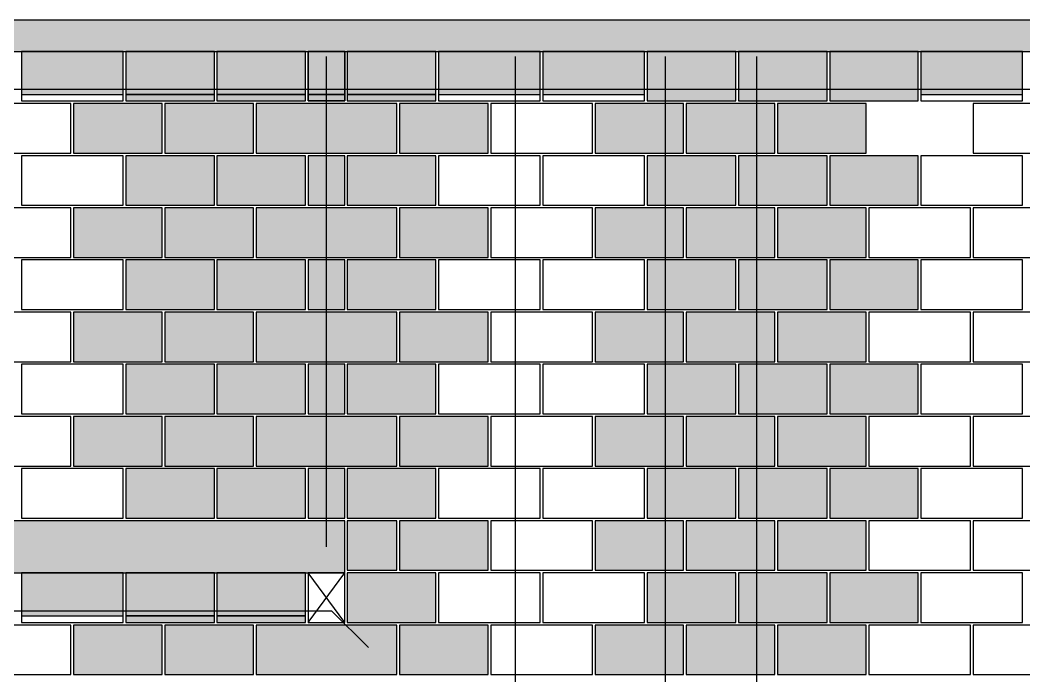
# Model space of a CAD drawing. Extents: x -1.9 to 86, y -1.5 to 60.9.
# Drawn here: x 14.54 to 22.24, y 49.78 to 54.81 of the extents above; entities that cross this region are included whole.
import ezdxf

# ---------------------------------------------------------------- set-up
doc = ezdxf.new("R2010")
doc.units = 0
doc.header["$MEASUREMENT"] = 0
doc.linetypes.add('ESTILO_TQS_0001', pattern=[0.45, 0.3, -0.15])
for name, color, linetype in [('33', 7, 'CONTINUOUS'), ('PENA_01', 1, 'CONTINUOUS'), ('PENA_02', 2, 'CONTINUOUS'), ('PENA_03', 3, 'CONTINUOUS'), ('PENA_05', 5, 'CONTINUOUS'), ('PENA_09', 254, 'CONTINUOUS'), ('PENA_11', 252, 'CONTINUOUS'), ('PENA_19', 240, 'CONTINUOUS'), ('PENA_21', 100, 'CONTINUOUS'), ('PENA_23', 50, 'CONTINUOUS'), ('PENA_28', 135, 'CONTINUOUS')]:
    doc.layers.add(name, color=color, linetype=linetype)

msp = doc.modelspace()

# ---------------------------------------------------------------- linework, layer by layer
at = {"layer": '33', "linetype": 'Continuous'}
msp.add_lwpolyline([(16.7489, 54.2406), (16.7489, 54.1906), (17.0289, 54.1906), (17.0289, 54.2406), (16.7489, 54.2406)], dxfattribs=at)
for points in [[(16.7489, 54.2406), (16.7489, 54.1906), (17.0289, 54.1906)], [(16.7489, 54.2406), (17.0289, 54.1906), (17.0289, 54.2406)], [(16.7489, 54.2406), (17.0289, 54.2406), (16.7489, 54.2406)]]:
    msp.add_solid(points, dxfattribs=at)
at = {"layer": 'PENA_01', "linetype": 'Continuous'}
for p, q in [((14.5489, 54.2406), (15.3289, 54.2406)), ((15.3489, 54.2406), (16.0289, 54.2406)), ((16.0489, 54.2406), (16.7289, 54.2406)), ((17.0489, 54.2406), (17.7289, 54.2406)), ((17.7489, 54.2406), (18.5289, 54.2406)), ((18.5489, 54.2406), (19.3289, 54.2406)), ((21.4489, 54.2406), (22.2289, 54.2406)), ((14.5489, 50.2406), (15.3289, 50.2406)), ((15.3489, 50.2406), (16.0289, 50.2406)), ((16.0489, 50.2406), (16.7289, 50.2406))]:
    msp.add_line(p, q, dxfattribs=at)
at = {"layer": 'PENA_01', "linetype": 'ESTILO_TQS_0001'}
msp.add_line((17.0289, 54.2406), (16.7489, 54.2406), dxfattribs=at)
at = {"layer": 'PENA_02', "linetype": 'Continuous'}
for p, q in [((17.0289, 50.5706), (16.7489, 50.5706)), ((16.7489, 50.5706), (16.7489, 50.1906)), ((17.0289, 50.1906), (17.0289, 50.5706)), ((16.7489, 50.1906), (17.0289, 50.1906))]:
    msp.add_line(p, q, dxfattribs=at)
for points in [[(7.0489, 54.5706), (30.0289, 54.5706), (30.0289, 54.8106), (7.0489, 54.8106), (7.0489, 54.5706)], [(14.5489, 54.1906), (15.3289, 54.1906), (15.3289, 54.5706), (14.5489, 54.5706), (14.5489, 54.1906)], [(15.3489, 54.1906), (16.0289, 54.1906), (16.0289, 54.5706), (15.3489, 54.5706), (15.3489, 54.1906)], [(16.0489, 54.1906), (16.7289, 54.1906), (16.7289, 54.5706), (16.0489, 54.5706), (16.0489, 54.1906)], [(17.0289, 54.1906), (16.7489, 54.1906), (16.7489, 54.5706), (17.0289, 54.5706), (17.0289, 54.1906)], [(17.0489, 54.1906), (17.7289, 54.1906), (17.7289, 54.5706), (17.0489, 54.5706), (17.0489, 54.1906)], [(17.7489, 54.1906), (18.5289, 54.1906), (18.5289, 54.5706), (17.7489, 54.5706), (17.7489, 54.1906)], [(18.5489, 54.1906), (19.3289, 54.1906), (19.3289, 54.5706), (18.5489, 54.5706), (18.5489, 54.1906)], [(19.3489, 54.1906), (20.0289, 54.1906), (20.0289, 54.5706), (19.3489, 54.5706), (19.3489, 54.1906)], [(20.0489, 54.1906), (20.7289, 54.1906), (20.7289, 54.5706), (20.0489, 54.5706), (20.0489, 54.1906)], [(20.7489, 54.1906), (21.4289, 54.1906), (21.4289, 54.5706), (20.7489, 54.5706), (20.7489, 54.1906)], [(21.4489, 54.1906), (22.2289, 54.1906), (22.2289, 54.5706), (21.4489, 54.5706), (21.4489, 54.1906)], [(14.1489, 53.7906), (14.9289, 53.7906), (14.9289, 54.1706), (14.1489, 54.1706), (14.1489, 53.7906)], [(14.9489, 53.7906), (15.6289, 53.7906), (15.6289, 54.1706), (14.9489, 54.1706), (14.9489, 53.7906)], [(15.6489, 53.7906), (16.3289, 53.7906), (16.3289, 54.1706), (15.6489, 54.1706), (15.6489, 53.7906)], [(16.3489, 53.7906), (17.4289, 53.7906), (17.4289, 54.1706), (16.3489, 54.1706), (16.3489, 53.7906)], [(17.4489, 53.7906), (18.1289, 53.7906), (18.1289, 54.1706), (17.4489, 54.1706), (17.4489, 53.7906)], [(18.1489, 53.7906), (18.9289, 53.7906), (18.9289, 54.1706), (18.1489, 54.1706), (18.1489, 53.7906)], [(18.9489, 53.7906), (19.6289, 53.7906), (19.6289, 54.1706), (18.9489, 54.1706), (18.9489, 53.7906)], [(19.6489, 53.7906), (20.3289, 53.7906), (20.3289, 54.1706), (19.6489, 54.1706), (19.6489, 53.7906)], [(20.3489, 53.7906), (21.0289, 53.7906), (21.0289, 54.1706), (20.3489, 54.1706), (20.3489, 53.7906)], [(21.8489, 53.7906), (22.6289, 53.7906), (22.6289, 54.1706), (21.8489, 54.1706), (21.8489, 53.7906)], [(14.5489, 53.3906), (15.3289, 53.3906), (15.3289, 53.7706), (14.5489, 53.7706), (14.5489, 53.3906)], [(15.3489, 53.3906), (16.0289, 53.3906), (16.0289, 53.7706), (15.3489, 53.7706), (15.3489, 53.3906)], [(16.0489, 53.3906), (16.7289, 53.3906), (16.7289, 53.7706), (16.0489, 53.7706), (16.0489, 53.3906)], [(16.7489, 53.3906), (17.0289, 53.3906), (17.0289, 53.7706), (16.7489, 53.7706), (16.7489, 53.3906)], [(17.0489, 53.3906), (17.7289, 53.3906), (17.7289, 53.7706), (17.0489, 53.7706), (17.0489, 53.3906)], [(17.7489, 53.3906), (18.5289, 53.3906), (18.5289, 53.7706), (17.7489, 53.7706), (17.7489, 53.3906)], [(18.5489, 53.3906), (19.3289, 53.3906), (19.3289, 53.7706), (18.5489, 53.7706), (18.5489, 53.3906)], [(19.3489, 53.3906), (20.0289, 53.3906), (20.0289, 53.7706), (19.3489, 53.7706), (19.3489, 53.3906)], [(20.0489, 53.3906), (20.7289, 53.3906), (20.7289, 53.7706), (20.0489, 53.7706), (20.0489, 53.3906)], [(20.7489, 53.3906), (21.4289, 53.3906), (21.4289, 53.7706), (20.7489, 53.7706), (20.7489, 53.3906)], [(21.4489, 53.3906), (22.2289, 53.3906), (22.2289, 53.7706), (21.4489, 53.7706), (21.4489, 53.3906)], [(14.1489, 52.9906), (14.9289, 52.9906), (14.9289, 53.3706), (14.1489, 53.3706), (14.1489, 52.9906)], [(14.9489, 52.9906), (15.6289, 52.9906), (15.6289, 53.3706), (14.9489, 53.3706), (14.9489, 52.9906)], [(15.6489, 52.9906), (16.3289, 52.9906), (16.3289, 53.3706), (15.6489, 53.3706), (15.6489, 52.9906)], [(16.3489, 52.9906), (17.4289, 52.9906), (17.4289, 53.3706), (16.3489, 53.3706), (16.3489, 52.9906)], [(17.4489, 52.9906), (18.1289, 52.9906), (18.1289, 53.3706), (17.4489, 53.3706), (17.4489, 52.9906)], [(18.1489, 52.9906), (18.9289, 52.9906), (18.9289, 53.3706), (18.1489, 53.3706), (18.1489, 52.9906)], [(18.9489, 52.9906), (19.6289, 52.9906), (19.6289, 53.3706), (18.9489, 53.3706), (18.9489, 52.9906)], [(19.6489, 52.9906), (20.3289, 52.9906), (20.3289, 53.3706), (19.6489, 53.3706), (19.6489, 52.9906)], [(20.3489, 52.9906), (21.0289, 52.9906), (21.0289, 53.3706), (20.3489, 53.3706), (20.3489, 52.9906)], [(21.0489, 52.9906), (21.8289, 52.9906), (21.8289, 53.3706), (21.0489, 53.3706), (21.0489, 52.9906)], [(21.0489, 52.9906), (21.8289, 52.9906), (21.8289, 53.3706), (21.0489, 53.3706), (21.0489, 52.9906)], [(21.8489, 52.9906), (22.6289, 52.9906), (22.6289, 53.3706), (21.8489, 53.3706), (21.8489, 52.9906)], [(14.5489, 52.5906), (15.3289, 52.5906), (15.3289, 52.9706), (14.5489, 52.9706), (14.5489, 52.5906)], [(15.3489, 52.5906), (16.0289, 52.5906), (16.0289, 52.9706), (15.3489, 52.9706), (15.3489, 52.5906)], [(16.0489, 52.5906), (16.7289, 52.5906), (16.7289, 52.9706), (16.0489, 52.9706), (16.0489, 52.5906)], [(16.7489, 52.5906), (17.0289, 52.5906), (17.0289, 52.9706), (16.7489, 52.9706), (16.7489, 52.5906)], [(17.0489, 52.5906), (17.7289, 52.5906), (17.7289, 52.9706), (17.0489, 52.9706), (17.0489, 52.5906)], [(17.7489, 52.5906), (18.5289, 52.5906), (18.5289, 52.9706), (17.7489, 52.9706), (17.7489, 52.5906)], [(18.5489, 52.5906), (19.3289, 52.5906), (19.3289, 52.9706), (18.5489, 52.9706), (18.5489, 52.5906)], [(19.3489, 52.5906), (20.0289, 52.5906), (20.0289, 52.9706), (19.3489, 52.9706), (19.3489, 52.5906)], [(20.0489, 52.5906), (20.7289, 52.5906), (20.7289, 52.9706), (20.0489, 52.9706), (20.0489, 52.5906)], [(20.7489, 52.5906), (21.4289, 52.5906), (21.4289, 52.9706), (20.7489, 52.9706), (20.7489, 52.5906)], [(21.4489, 52.5906), (22.2289, 52.5906), (22.2289, 52.9706), (21.4489, 52.9706), (21.4489, 52.5906)], [(14.1489, 52.1906), (14.9289, 52.1906), (14.9289, 52.5706), (14.1489, 52.5706), (14.1489, 52.1906)], [(14.9489, 52.1906), (15.6289, 52.1906), (15.6289, 52.5706), (14.9489, 52.5706), (14.9489, 52.1906)], [(15.6489, 52.1906), (16.3289, 52.1906), (16.3289, 52.5706), (15.6489, 52.5706), (15.6489, 52.1906)], [(16.3489, 52.1906), (17.4289, 52.1906), (17.4289, 52.5706), (16.3489, 52.5706), (16.3489, 52.1906)], [(17.4489, 52.1906), (18.1289, 52.1906), (18.1289, 52.5706), (17.4489, 52.5706), (17.4489, 52.1906)], [(18.1489, 52.1906), (18.9289, 52.1906), (18.9289, 52.5706), (18.1489, 52.5706), (18.1489, 52.1906)], [(18.9489, 52.1906), (19.6289, 52.1906), (19.6289, 52.5706), (18.9489, 52.5706), (18.9489, 52.1906)], [(19.6489, 52.1906), (20.3289, 52.1906), (20.3289, 52.5706), (19.6489, 52.5706), (19.6489, 52.1906)], [(20.3489, 52.1906), (21.0289, 52.1906), (21.0289, 52.5706), (20.3489, 52.5706), (20.3489, 52.1906)], [(21.0489, 52.1906), (21.8289, 52.1906), (21.8289, 52.5706), (21.0489, 52.5706), (21.0489, 52.1906)], [(21.0489, 52.1906), (21.8289, 52.1906), (21.8289, 52.5706), (21.0489, 52.5706), (21.0489, 52.1906)], [(21.8489, 52.1906), (22.6289, 52.1906), (22.6289, 52.5706), (21.8489, 52.5706), (21.8489, 52.1906)], [(14.5489, 51.7906), (15.3289, 51.7906), (15.3289, 52.1706), (14.5489, 52.1706), (14.5489, 51.7906)], [(15.3489, 51.7906), (16.0289, 51.7906), (16.0289, 52.1706), (15.3489, 52.1706), (15.3489, 51.7906)], [(16.0489, 51.7906), (16.7289, 51.7906), (16.7289, 52.1706), (16.0489, 52.1706), (16.0489, 51.7906)], [(16.7489, 51.7906), (17.0289, 51.7906), (17.0289, 52.1706), (16.7489, 52.1706), (16.7489, 51.7906)], [(17.0489, 51.7906), (17.7289, 51.7906), (17.7289, 52.1706), (17.0489, 52.1706), (17.0489, 51.7906)], [(17.7489, 51.7906), (18.5289, 51.7906), (18.5289, 52.1706), (17.7489, 52.1706), (17.7489, 51.7906)], [(18.5489, 51.7906), (19.3289, 51.7906), (19.3289, 52.1706), (18.5489, 52.1706), (18.5489, 51.7906)], [(19.3489, 51.7906), (20.0289, 51.7906), (20.0289, 52.1706), (19.3489, 52.1706), (19.3489, 51.7906)], [(20.0489, 51.7906), (20.7289, 51.7906), (20.7289, 52.1706), (20.0489, 52.1706), (20.0489, 51.7906)], [(20.7489, 51.7906), (21.4289, 51.7906), (21.4289, 52.1706), (20.7489, 52.1706), (20.7489, 51.7906)], [(21.4489, 51.7906), (22.2289, 51.7906), (22.2289, 52.1706), (21.4489, 52.1706), (21.4489, 51.7906)], [(14.1489, 51.3906), (14.9289, 51.3906), (14.9289, 51.7706), (14.1489, 51.7706), (14.1489, 51.3906)], [(14.9489, 51.3906), (15.6289, 51.3906), (15.6289, 51.7706), (14.9489, 51.7706), (14.9489, 51.3906)], [(15.6489, 51.3906), (16.3289, 51.3906), (16.3289, 51.7706), (15.6489, 51.7706), (15.6489, 51.3906)], [(16.3489, 51.3906), (17.4289, 51.3906), (17.4289, 51.7706), (16.3489, 51.7706), (16.3489, 51.3906)], [(17.4489, 51.3906), (18.1289, 51.3906), (18.1289, 51.7706), (17.4489, 51.7706), (17.4489, 51.3906)], [(18.1489, 51.3906), (18.9289, 51.3906), (18.9289, 51.7706), (18.1489, 51.7706), (18.1489, 51.3906)], [(18.9489, 51.3906), (19.6289, 51.3906), (19.6289, 51.7706), (18.9489, 51.7706), (18.9489, 51.3906)], [(19.6489, 51.3906), (20.3289, 51.3906), (20.3289, 51.7706), (19.6489, 51.7706), (19.6489, 51.3906)], [(20.3489, 51.3906), (21.0289, 51.3906), (21.0289, 51.7706), (20.3489, 51.7706), (20.3489, 51.3906)], [(21.0489, 51.3906), (21.8289, 51.3906), (21.8289, 51.7706), (21.0489, 51.7706), (21.0489, 51.3906)], [(21.0489, 51.3906), (21.8289, 51.3906), (21.8289, 51.7706), (21.0489, 51.7706), (21.0489, 51.3906)], [(21.8489, 51.3906), (22.6289, 51.3906), (22.6289, 51.7706), (21.8489, 51.7706), (21.8489, 51.3906)], [(14.5489, 50.9906), (15.3289, 50.9906), (15.3289, 51.3706), (14.5489, 51.3706), (14.5489, 50.9906)], [(15.3489, 50.9906), (16.0289, 50.9906), (16.0289, 51.3706), (15.3489, 51.3706), (15.3489, 50.9906)], [(16.0489, 50.9906), (16.7289, 50.9906), (16.7289, 51.3706), (16.0489, 51.3706), (16.0489, 50.9906)], [(16.7489, 50.9906), (17.0289, 50.9906), (17.0289, 51.3706), (16.7489, 51.3706), (16.7489, 50.9906)], [(17.0489, 50.9906), (17.7289, 50.9906), (17.7289, 51.3706), (17.0489, 51.3706), (17.0489, 50.9906)], [(17.7489, 50.9906), (18.5289, 50.9906), (18.5289, 51.3706), (17.7489, 51.3706), (17.7489, 50.9906)], [(18.5489, 50.9906), (19.3289, 50.9906), (19.3289, 51.3706), (18.5489, 51.3706), (18.5489, 50.9906)], [(19.3489, 50.9906), (20.0289, 50.9906), (20.0289, 51.3706), (19.3489, 51.3706), (19.3489, 50.9906)], [(20.0489, 50.9906), (20.7289, 50.9906), (20.7289, 51.3706), (20.0489, 51.3706), (20.0489, 50.9906)], [(20.7489, 50.9906), (21.4289, 50.9906), (21.4289, 51.3706), (20.7489, 51.3706), (20.7489, 50.9906)], [(21.4489, 50.9906), (22.2289, 50.9906), (22.2289, 51.3706), (21.4489, 51.3706), (21.4489, 50.9906)], [(17.0289, 50.9706), (8.5489, 50.9706), (8.5489, 50.5706), (17.0289, 50.5706), (17.0289, 50.9706)], [(17.0489, 50.5906), (17.4289, 50.5906), (17.4289, 50.9706), (17.0489, 50.9706), (17.0489, 50.5906)], [(17.4489, 50.5906), (18.1289, 50.5906), (18.1289, 50.9706), (17.4489, 50.9706), (17.4489, 50.5906)], [(18.1489, 50.5906), (18.9289, 50.5906), (18.9289, 50.9706), (18.1489, 50.9706), (18.1489, 50.5906)], [(18.9489, 50.5906), (19.6289, 50.5906), (19.6289, 50.9706), (18.9489, 50.9706), (18.9489, 50.5906)], [(19.6489, 50.5906), (20.3289, 50.5906), (20.3289, 50.9706), (19.6489, 50.9706), (19.6489, 50.5906)], [(20.3489, 50.5906), (21.0289, 50.5906), (21.0289, 50.9706), (20.3489, 50.9706), (20.3489, 50.5906)], [(21.0489, 50.5906), (21.8289, 50.5906), (21.8289, 50.9706), (21.0489, 50.9706), (21.0489, 50.5906)], [(21.8489, 50.5906), (22.6289, 50.5906), (22.6289, 50.9706), (21.8489, 50.9706), (21.8489, 50.5906)], [(14.5489, 50.1906), (15.3289, 50.1906), (15.3289, 50.5706), (14.5489, 50.5706), (14.5489, 50.1906)], [(15.3489, 50.1906), (16.0289, 50.1906), (16.0289, 50.5706), (15.3489, 50.5706), (15.3489, 50.1906)], [(16.0489, 50.1906), (16.7289, 50.1906), (16.7289, 50.5706), (16.0489, 50.5706), (16.0489, 50.1906)], [(17.0489, 50.1906), (17.7289, 50.1906), (17.7289, 50.5706), (17.0489, 50.5706), (17.0489, 50.1906)], [(17.7489, 50.1906), (18.5289, 50.1906), (18.5289, 50.5706), (17.7489, 50.5706), (17.7489, 50.1906)], [(18.5489, 50.1906), (19.3289, 50.1906), (19.3289, 50.5706), (18.5489, 50.5706), (18.5489, 50.1906)], [(19.3489, 50.1906), (20.0289, 50.1906), (20.0289, 50.5706), (19.3489, 50.5706), (19.3489, 50.1906)], [(20.0489, 50.1906), (20.7289, 50.1906), (20.7289, 50.5706), (20.0489, 50.5706), (20.0489, 50.1906)], [(20.7489, 50.1906), (21.4289, 50.1906), (21.4289, 50.5706), (20.7489, 50.5706), (20.7489, 50.1906)], [(21.4489, 50.1906), (22.2289, 50.1906), (22.2289, 50.5706), (21.4489, 50.5706), (21.4489, 50.1906)], [(14.1489, 49.7906), (14.9289, 49.7906), (14.9289, 50.1706), (14.1489, 50.1706), (14.1489, 49.7906)], [(14.9489, 49.7906), (15.6289, 49.7906), (15.6289, 50.1706), (14.9489, 50.1706), (14.9489, 49.7906)], [(15.6489, 49.7906), (16.3289, 49.7906), (16.3289, 50.1706), (15.6489, 50.1706), (15.6489, 49.7906)], [(16.3489, 49.7906), (17.4289, 49.7906), (17.4289, 50.1706), (16.3489, 50.1706), (16.3489, 49.7906)], [(17.4489, 49.7906), (18.1289, 49.7906), (18.1289, 50.1706), (17.4489, 50.1706), (17.4489, 49.7906)], [(18.1489, 49.7906), (18.9289, 49.7906), (18.9289, 50.1706), (18.1489, 50.1706), (18.1489, 49.7906)], [(18.9489, 49.7906), (19.6289, 49.7906), (19.6289, 50.1706), (18.9489, 50.1706), (18.9489, 49.7906)], [(19.6489, 49.7906), (20.3289, 49.7906), (20.3289, 50.1706), (19.6489, 50.1706), (19.6489, 49.7906)], [(20.3489, 49.7906), (21.0289, 49.7906), (21.0289, 50.1706), (20.3489, 50.1706), (20.3489, 49.7906)], [(21.0489, 49.7906), (21.8289, 49.7906), (21.8289, 50.1706), (21.0489, 50.1706), (21.0489, 49.7906)], [(21.8489, 49.7906), (22.6289, 49.7906), (22.6289, 50.1706), (21.8489, 50.1706), (21.8489, 49.7906)]]:
    msp.add_lwpolyline(points, dxfattribs=at)
at = {"layer": 'PENA_03', "linetype": 'Continuous'}
for p, q in [((16.7489, 50.1906), (17.0289, 50.5706)), ((17.0289, 50.1906), (16.7489, 50.5706))]:
    msp.add_line(p, q, dxfattribs=at)
at = {"layer": 'PENA_05', "linetype": 'Continuous'}
for p, q in [((16.8889, 50.7706), (16.8889, 54.5306)), ((18.3389, 47.7706), (18.3389, 54.5306)), ((19.4889, 47.7706), (19.4889, 54.5306)), ((20.1889, 47.7706), (20.1889, 54.5306)), ((7.1489, 54.2805), (18.9389, 54.2807)), ((18.1389, 54.2805), (29.9289, 54.2807)), ((7.1489, 50.2806), (16.9289, 50.2806)), ((16.9289, 50.2806), (17.2117, 49.9978))]:
    msp.add_line(p, q, dxfattribs=at)
at = {"layer": 'PENA_09', "linetype": 'Continuous'}
for points in [[(14.5489, 54.2406), (15.3289, 54.2406), (15.3289, 54.5706), (14.5489, 54.5706), (14.5489, 54.2406)], [(15.3489, 54.2406), (16.0289, 54.2406), (16.0289, 54.5706), (15.3489, 54.5706), (15.3489, 54.2406)], [(16.0489, 54.2406), (16.7289, 54.2406), (16.7289, 54.5706), (16.0489, 54.5706), (16.0489, 54.2406)], [(17.0289, 54.2406), (17.0289, 54.5706), (16.7489, 54.5706), (16.7489, 54.2406), (17.0289, 54.2406)], [(16.7489, 54.5706), (17.0289, 54.5706), (17.0289, 54.2406), (16.7489, 54.2406), (16.7489, 54.5706)], [(17.0489, 54.2406), (17.7289, 54.2406), (17.7289, 54.5706), (17.0489, 54.5706), (17.0489, 54.2406)], [(17.7489, 54.2406), (18.5289, 54.2406), (18.5289, 54.5706), (17.7489, 54.5706), (17.7489, 54.2406)], [(18.5489, 54.2406), (19.3289, 54.2406), (19.3289, 54.5706), (18.5489, 54.5706), (18.5489, 54.2406)], [(21.4489, 54.2406), (22.2289, 54.2406), (22.2289, 54.5706), (21.4489, 54.5706), (21.4489, 54.2406)], [(14.5489, 50.2406), (15.3289, 50.2406), (15.3289, 50.5706), (14.5489, 50.5706), (14.5489, 50.2406)], [(15.3489, 50.2406), (16.0289, 50.2406), (16.0289, 50.5706), (15.3489, 50.5706), (15.3489, 50.2406)], [(16.0489, 50.2406), (16.7289, 50.2406), (16.7289, 50.5706), (16.0489, 50.5706), (16.0489, 50.2406)]]:
    msp.add_lwpolyline(points, dxfattribs=at)
for points in [[(14.5489, 54.2406), (15.3289, 54.2406), (15.3289, 54.5706)], [(14.5489, 54.2406), (15.3289, 54.5706), (14.5489, 54.5706)], [(14.5489, 54.2406), (14.5489, 54.5706), (14.5489, 54.2406)], [(15.3489, 54.2406), (16.0289, 54.2406), (16.0289, 54.5706)], [(15.3489, 54.2406), (16.0289, 54.5706), (15.3489, 54.5706)], [(15.3489, 54.2406), (15.3489, 54.5706), (15.3489, 54.2406)], [(16.0489, 54.2406), (16.7289, 54.2406), (16.7289, 54.5706)], [(16.0489, 54.2406), (16.7289, 54.5706), (16.0489, 54.5706)], [(16.0489, 54.2406), (16.0489, 54.5706), (16.0489, 54.2406)], [(17.0289, 54.2406), (17.0289, 54.5706), (16.7489, 54.5706)], [(17.0289, 54.2406), (16.7489, 54.5706), (16.7489, 54.2406)], [(16.7489, 54.5706), (17.0289, 54.5706), (17.0289, 54.2406)], [(16.7489, 54.5706), (17.0289, 54.2406), (16.7489, 54.2406)], [(16.7489, 54.5706), (16.7489, 54.2406), (16.7489, 54.5706)], [(17.0489, 54.2406), (17.7289, 54.2406), (17.7289, 54.5706)], [(17.0489, 54.2406), (17.7289, 54.5706), (17.0489, 54.5706)], [(17.0489, 54.2406), (17.0489, 54.5706), (17.0489, 54.2406)], [(17.7489, 54.2406), (18.5289, 54.2406), (18.5289, 54.5706)], [(17.7489, 54.2406), (18.5289, 54.5706), (17.7489, 54.5706)], [(17.7489, 54.2406), (17.7489, 54.5706), (17.7489, 54.2406)], [(18.5489, 54.2406), (19.3289, 54.2406), (19.3289, 54.5706)], [(18.5489, 54.2406), (19.3289, 54.5706), (18.5489, 54.5706)], [(18.5489, 54.2406), (18.5489, 54.5706), (18.5489, 54.2406)], [(21.4489, 54.2406), (22.2289, 54.2406), (22.2289, 54.5706)], [(21.4489, 54.2406), (22.2289, 54.5706), (21.4489, 54.5706)], [(21.4489, 54.2406), (21.4489, 54.5706), (21.4489, 54.2406)], [(17.0289, 54.2406), (16.7489, 54.2406), (17.0289, 54.2406)], [(14.5489, 50.2406), (15.3289, 50.2406), (15.3289, 50.5706)], [(14.5489, 50.2406), (15.3289, 50.5706), (14.5489, 50.5706)], [(14.5489, 50.2406), (14.5489, 50.5706), (14.5489, 50.2406)], [(15.3489, 50.2406), (16.0289, 50.2406), (16.0289, 50.5706)], [(15.3489, 50.2406), (16.0289, 50.5706), (15.3489, 50.5706)], [(15.3489, 50.2406), (15.3489, 50.5706), (15.3489, 50.2406)], [(16.0489, 50.2406), (16.7289, 50.2406), (16.7289, 50.5706)], [(16.0489, 50.2406), (16.7289, 50.5706), (16.0489, 50.5706)], [(16.0489, 50.2406), (16.0489, 50.5706), (16.0489, 50.2406)]]:
    msp.add_solid(points, dxfattribs=at)
at = {"layer": 'PENA_11', "linetype": 'Continuous'}
for points in [[(7.0489, 54.5706), (30.0289, 54.5706), (30.0289, 54.8106)], [(7.0489, 54.5706), (30.0289, 54.8106), (7.0489, 54.8106)], [(17.0289, 50.9706), (8.5489, 50.9706), (8.5489, 50.5706)], [(17.0289, 50.9706), (8.5489, 50.5706), (17.0289, 50.5706)], [(17.0289, 50.9706), (17.0289, 50.5706), (17.0289, 50.9706)]]:
    msp.add_solid(points, dxfattribs=at)
at = {"layer": 'PENA_19', "linetype": 'Continuous'}
for points in [[(16.3489, 53.7906), (17.4289, 53.7906), (17.4289, 54.1706), (16.3489, 54.1706), (16.3489, 53.7906)], [(16.3489, 52.9906), (17.4289, 52.9906), (17.4289, 53.3706), (16.3489, 53.3706), (16.3489, 52.9906)], [(16.3489, 52.1906), (17.4289, 52.1906), (17.4289, 52.5706), (16.3489, 52.5706), (16.3489, 52.1906)], [(16.3489, 51.3906), (17.4289, 51.3906), (17.4289, 51.7706), (16.3489, 51.7706), (16.3489, 51.3906)], [(16.3489, 49.7906), (17.4289, 49.7906), (17.4289, 50.1706), (16.3489, 50.1706), (16.3489, 49.7906)]]:
    msp.add_lwpolyline(points, dxfattribs=at)
for points in [[(16.3489, 53.7906), (17.4289, 53.7906), (17.4289, 54.1706)], [(16.3489, 53.7906), (17.4289, 54.1706), (16.3489, 54.1706)], [(16.3489, 53.7906), (16.3489, 54.1706), (16.3489, 53.7906)], [(16.3489, 52.9906), (17.4289, 52.9906), (17.4289, 53.3706)], [(16.3489, 52.9906), (17.4289, 53.3706), (16.3489, 53.3706)], [(16.3489, 52.9906), (16.3489, 53.3706), (16.3489, 52.9906)], [(16.3489, 52.1906), (17.4289, 52.1906), (17.4289, 52.5706)], [(16.3489, 52.1906), (17.4289, 52.5706), (16.3489, 52.5706)], [(16.3489, 52.1906), (16.3489, 52.5706), (16.3489, 52.1906)], [(16.3489, 51.3906), (17.4289, 51.3906), (17.4289, 51.7706)], [(16.3489, 51.3906), (17.4289, 51.7706), (16.3489, 51.7706)], [(16.3489, 51.3906), (16.3489, 51.7706), (16.3489, 51.3906)], [(16.3489, 49.7906), (17.4289, 49.7906), (17.4289, 50.1706)], [(16.3489, 49.7906), (17.4289, 50.1706), (16.3489, 50.1706)], [(16.3489, 49.7906), (16.3489, 50.1706), (16.3489, 49.7906)]]:
    msp.add_solid(points, dxfattribs=at)
at = {"layer": 'PENA_21', "linetype": 'Continuous'}
for points in [[(19.3489, 54.1906), (20.0289, 54.1906), (20.0289, 54.5706), (19.3489, 54.5706), (19.3489, 54.1906)], [(20.0489, 54.1906), (20.7289, 54.1906), (20.7289, 54.5706), (20.0489, 54.5706), (20.0489, 54.1906)], [(20.7489, 54.1906), (21.4289, 54.1906), (21.4289, 54.5706), (20.7489, 54.5706), (20.7489, 54.1906)], [(15.3489, 54.1906), (16.0289, 54.1906), (16.0289, 54.2406), (15.3489, 54.2406), (15.3489, 54.1906)], [(16.0489, 54.1906), (16.7289, 54.1906), (16.7289, 54.2406), (16.0489, 54.2406), (16.0489, 54.1906)], [(17.0489, 54.1906), (17.7289, 54.1906), (17.7289, 54.2406), (17.0489, 54.2406), (17.0489, 54.1906)], [(14.9489, 53.7906), (15.6289, 53.7906), (15.6289, 54.1706), (14.9489, 54.1706), (14.9489, 53.7906)], [(15.6489, 53.7906), (16.3289, 53.7906), (16.3289, 54.1706), (15.6489, 54.1706), (15.6489, 53.7906)], [(17.4489, 53.7906), (18.1289, 53.7906), (18.1289, 54.1706), (17.4489, 54.1706), (17.4489, 53.7906)], [(18.9489, 53.7906), (19.6289, 53.7906), (19.6289, 54.1706), (18.9489, 54.1706), (18.9489, 53.7906)], [(19.6489, 53.7906), (20.3289, 53.7906), (20.3289, 54.1706), (19.6489, 54.1706), (19.6489, 53.7906)], [(20.3489, 53.7906), (21.0289, 53.7906), (21.0289, 54.1706), (20.3489, 54.1706), (20.3489, 53.7906)], [(15.3489, 53.3906), (16.0289, 53.3906), (16.0289, 53.7706), (15.3489, 53.7706), (15.3489, 53.3906)], [(16.0489, 53.3906), (16.7289, 53.3906), (16.7289, 53.7706), (16.0489, 53.7706), (16.0489, 53.3906)], [(17.0489, 53.3906), (17.7289, 53.3906), (17.7289, 53.7706), (17.0489, 53.7706), (17.0489, 53.3906)], [(19.3489, 53.3906), (20.0289, 53.3906), (20.0289, 53.7706), (19.3489, 53.7706), (19.3489, 53.3906)], [(20.0489, 53.3906), (20.7289, 53.3906), (20.7289, 53.7706), (20.0489, 53.7706), (20.0489, 53.3906)], [(20.7489, 53.3906), (21.4289, 53.3906), (21.4289, 53.7706), (20.7489, 53.7706), (20.7489, 53.3906)], [(14.9489, 52.9906), (15.6289, 52.9906), (15.6289, 53.3706), (14.9489, 53.3706), (14.9489, 52.9906)], [(15.6489, 52.9906), (16.3289, 52.9906), (16.3289, 53.3706), (15.6489, 53.3706), (15.6489, 52.9906)], [(17.4489, 52.9906), (18.1289, 52.9906), (18.1289, 53.3706), (17.4489, 53.3706), (17.4489, 52.9906)], [(18.9489, 52.9906), (19.6289, 52.9906), (19.6289, 53.3706), (18.9489, 53.3706), (18.9489, 52.9906)], [(19.6489, 52.9906), (20.3289, 52.9906), (20.3289, 53.3706), (19.6489, 53.3706), (19.6489, 52.9906)], [(20.3489, 52.9906), (21.0289, 52.9906), (21.0289, 53.3706), (20.3489, 53.3706), (20.3489, 52.9906)], [(15.3489, 52.5906), (16.0289, 52.5906), (16.0289, 52.9706), (15.3489, 52.9706), (15.3489, 52.5906)], [(16.0489, 52.5906), (16.7289, 52.5906), (16.7289, 52.9706), (16.0489, 52.9706), (16.0489, 52.5906)], [(17.0489, 52.5906), (17.7289, 52.5906), (17.7289, 52.9706), (17.0489, 52.9706), (17.0489, 52.5906)], [(19.3489, 52.5906), (20.0289, 52.5906), (20.0289, 52.9706), (19.3489, 52.9706), (19.3489, 52.5906)], [(20.0489, 52.5906), (20.7289, 52.5906), (20.7289, 52.9706), (20.0489, 52.9706), (20.0489, 52.5906)], [(20.7489, 52.5906), (21.4289, 52.5906), (21.4289, 52.9706), (20.7489, 52.9706), (20.7489, 52.5906)], [(14.9489, 52.1906), (15.6289, 52.1906), (15.6289, 52.5706), (14.9489, 52.5706), (14.9489, 52.1906)], [(15.6489, 52.1906), (16.3289, 52.1906), (16.3289, 52.5706), (15.6489, 52.5706), (15.6489, 52.1906)], [(17.4489, 52.1906), (18.1289, 52.1906), (18.1289, 52.5706), (17.4489, 52.5706), (17.4489, 52.1906)], [(18.9489, 52.1906), (19.6289, 52.1906), (19.6289, 52.5706), (18.9489, 52.5706), (18.9489, 52.1906)], [(19.6489, 52.1906), (20.3289, 52.1906), (20.3289, 52.5706), (19.6489, 52.5706), (19.6489, 52.1906)], [(20.3489, 52.1906), (21.0289, 52.1906), (21.0289, 52.5706), (20.3489, 52.5706), (20.3489, 52.1906)], [(15.3489, 51.7906), (16.0289, 51.7906), (16.0289, 52.1706), (15.3489, 52.1706), (15.3489, 51.7906)], [(16.0489, 51.7906), (16.7289, 51.7906), (16.7289, 52.1706), (16.0489, 52.1706), (16.0489, 51.7906)], [(17.0489, 51.7906), (17.7289, 51.7906), (17.7289, 52.1706), (17.0489, 52.1706), (17.0489, 51.7906)], [(19.3489, 51.7906), (20.0289, 51.7906), (20.0289, 52.1706), (19.3489, 52.1706), (19.3489, 51.7906)], [(20.0489, 51.7906), (20.7289, 51.7906), (20.7289, 52.1706), (20.0489, 52.1706), (20.0489, 51.7906)], [(20.7489, 51.7906), (21.4289, 51.7906), (21.4289, 52.1706), (20.7489, 52.1706), (20.7489, 51.7906)], [(14.9489, 51.3906), (15.6289, 51.3906), (15.6289, 51.7706), (14.9489, 51.7706), (14.9489, 51.3906)], [(15.6489, 51.3906), (16.3289, 51.3906), (16.3289, 51.7706), (15.6489, 51.7706), (15.6489, 51.3906)], [(17.4489, 51.3906), (18.1289, 51.3906), (18.1289, 51.7706), (17.4489, 51.7706), (17.4489, 51.3906)], [(18.9489, 51.3906), (19.6289, 51.3906), (19.6289, 51.7706), (18.9489, 51.7706), (18.9489, 51.3906)], [(19.6489, 51.3906), (20.3289, 51.3906), (20.3289, 51.7706), (19.6489, 51.7706), (19.6489, 51.3906)], [(20.3489, 51.3906), (21.0289, 51.3906), (21.0289, 51.7706), (20.3489, 51.7706), (20.3489, 51.3906)], [(15.3489, 50.9906), (16.0289, 50.9906), (16.0289, 51.3706), (15.3489, 51.3706), (15.3489, 50.9906)], [(16.0489, 50.9906), (16.7289, 50.9906), (16.7289, 51.3706), (16.0489, 51.3706), (16.0489, 50.9906)], [(17.0489, 50.9906), (17.7289, 50.9906), (17.7289, 51.3706), (17.0489, 51.3706), (17.0489, 50.9906)], [(19.3489, 50.9906), (20.0289, 50.9906), (20.0289, 51.3706), (19.3489, 51.3706), (19.3489, 50.9906)], [(20.0489, 50.9906), (20.7289, 50.9906), (20.7289, 51.3706), (20.0489, 51.3706), (20.0489, 50.9906)], [(20.7489, 50.9906), (21.4289, 50.9906), (21.4289, 51.3706), (20.7489, 51.3706), (20.7489, 50.9906)], [(17.4489, 50.5906), (18.1289, 50.5906), (18.1289, 50.9706), (17.4489, 50.9706), (17.4489, 50.5906)], [(18.9489, 50.5906), (19.6289, 50.5906), (19.6289, 50.9706), (18.9489, 50.9706), (18.9489, 50.5906)], [(19.6489, 50.5906), (20.3289, 50.5906), (20.3289, 50.9706), (19.6489, 50.9706), (19.6489, 50.5906)], [(20.3489, 50.5906), (21.0289, 50.5906), (21.0289, 50.9706), (20.3489, 50.9706), (20.3489, 50.5906)], [(17.0489, 50.1906), (17.7289, 50.1906), (17.7289, 50.5706), (17.0489, 50.5706), (17.0489, 50.1906)], [(19.3489, 50.1906), (20.0289, 50.1906), (20.0289, 50.5706), (19.3489, 50.5706), (19.3489, 50.1906)], [(20.0489, 50.1906), (20.7289, 50.1906), (20.7289, 50.5706), (20.0489, 50.5706), (20.0489, 50.1906)], [(20.7489, 50.1906), (21.4289, 50.1906), (21.4289, 50.5706), (20.7489, 50.5706), (20.7489, 50.1906)], [(15.3489, 50.1906), (16.0289, 50.1906), (16.0289, 50.2406), (15.3489, 50.2406), (15.3489, 50.1906)], [(16.0489, 50.1906), (16.7289, 50.1906), (16.7289, 50.2406), (16.0489, 50.2406), (16.0489, 50.1906)], [(14.9489, 49.7906), (15.6289, 49.7906), (15.6289, 50.1706), (14.9489, 50.1706), (14.9489, 49.7906)], [(15.6489, 49.7906), (16.3289, 49.7906), (16.3289, 50.1706), (15.6489, 50.1706), (15.6489, 49.7906)], [(17.4489, 49.7906), (18.1289, 49.7906), (18.1289, 50.1706), (17.4489, 50.1706), (17.4489, 49.7906)], [(18.9489, 49.7906), (19.6289, 49.7906), (19.6289, 50.1706), (18.9489, 50.1706), (18.9489, 49.7906)], [(19.6489, 49.7906), (20.3289, 49.7906), (20.3289, 50.1706), (19.6489, 50.1706), (19.6489, 49.7906)], [(20.3489, 49.7906), (21.0289, 49.7906), (21.0289, 50.1706), (20.3489, 50.1706), (20.3489, 49.7906)]]:
    msp.add_lwpolyline(points, dxfattribs=at)
for points in [[(19.3489, 54.1906), (20.0289, 54.1906), (20.0289, 54.5706)], [(19.3489, 54.1906), (20.0289, 54.5706), (19.3489, 54.5706)], [(19.3489, 54.1906), (19.3489, 54.5706), (19.3489, 54.1906)], [(20.0489, 54.1906), (20.7289, 54.1906), (20.7289, 54.5706)], [(20.0489, 54.1906), (20.7289, 54.5706), (20.0489, 54.5706)], [(20.0489, 54.1906), (20.0489, 54.5706), (20.0489, 54.1906)], [(20.7489, 54.1906), (21.4289, 54.1906), (21.4289, 54.5706)], [(20.7489, 54.1906), (21.4289, 54.5706), (20.7489, 54.5706)], [(20.7489, 54.1906), (20.7489, 54.5706), (20.7489, 54.1906)], [(15.3489, 54.1906), (16.0289, 54.1906), (16.0289, 54.2406)], [(15.3489, 54.1906), (16.0289, 54.2406), (15.3489, 54.2406)], [(15.3489, 54.1906), (15.3489, 54.2406), (15.3489, 54.1906)], [(16.0489, 54.1906), (16.7289, 54.1906), (16.7289, 54.2406)], [(16.0489, 54.1906), (16.7289, 54.2406), (16.0489, 54.2406)], [(16.0489, 54.1906), (16.0489, 54.2406), (16.0489, 54.1906)], [(17.0489, 54.1906), (17.7289, 54.1906), (17.7289, 54.2406)], [(17.0489, 54.1906), (17.7289, 54.2406), (17.0489, 54.2406)], [(17.0489, 54.1906), (17.0489, 54.2406), (17.0489, 54.1906)], [(14.9489, 53.7906), (15.6289, 53.7906), (15.6289, 54.1706)], [(14.9489, 53.7906), (15.6289, 54.1706), (14.9489, 54.1706)], [(14.9489, 53.7906), (14.9489, 54.1706), (14.9489, 53.7906)], [(15.6489, 53.7906), (16.3289, 53.7906), (16.3289, 54.1706)], [(15.6489, 53.7906), (16.3289, 54.1706), (15.6489, 54.1706)], [(15.6489, 53.7906), (15.6489, 54.1706), (15.6489, 53.7906)], [(17.4489, 53.7906), (18.1289, 53.7906), (18.1289, 54.1706)], [(17.4489, 53.7906), (18.1289, 54.1706), (17.4489, 54.1706)], [(17.4489, 53.7906), (17.4489, 54.1706), (17.4489, 53.7906)], [(18.9489, 53.7906), (19.6289, 53.7906), (19.6289, 54.1706)], [(18.9489, 53.7906), (19.6289, 54.1706), (18.9489, 54.1706)], [(18.9489, 53.7906), (18.9489, 54.1706), (18.9489, 53.7906)], [(19.6489, 53.7906), (20.3289, 53.7906), (20.3289, 54.1706)], [(19.6489, 53.7906), (20.3289, 54.1706), (19.6489, 54.1706)], [(19.6489, 53.7906), (19.6489, 54.1706), (19.6489, 53.7906)], [(20.3489, 53.7906), (21.0289, 53.7906), (21.0289, 54.1706)], [(20.3489, 53.7906), (21.0289, 54.1706), (20.3489, 54.1706)], [(20.3489, 53.7906), (20.3489, 54.1706), (20.3489, 53.7906)], [(15.3489, 53.3906), (16.0289, 53.3906), (16.0289, 53.7706)], [(15.3489, 53.3906), (16.0289, 53.7706), (15.3489, 53.7706)], [(15.3489, 53.3906), (15.3489, 53.7706), (15.3489, 53.3906)], [(16.0489, 53.3906), (16.7289, 53.3906), (16.7289, 53.7706)], [(16.0489, 53.3906), (16.7289, 53.7706), (16.0489, 53.7706)], [(16.0489, 53.3906), (16.0489, 53.7706), (16.0489, 53.3906)], [(17.0489, 53.3906), (17.7289, 53.3906), (17.7289, 53.7706)], [(17.0489, 53.3906), (17.7289, 53.7706), (17.0489, 53.7706)], [(17.0489, 53.3906), (17.0489, 53.7706), (17.0489, 53.3906)], [(19.3489, 53.3906), (20.0289, 53.3906), (20.0289, 53.7706)], [(19.3489, 53.3906), (20.0289, 53.7706), (19.3489, 53.7706)], [(19.3489, 53.3906), (19.3489, 53.7706), (19.3489, 53.3906)], [(20.0489, 53.3906), (20.7289, 53.3906), (20.7289, 53.7706)], [(20.0489, 53.3906), (20.7289, 53.7706), (20.0489, 53.7706)], [(20.0489, 53.3906), (20.0489, 53.7706), (20.0489, 53.3906)], [(20.7489, 53.3906), (21.4289, 53.3906), (21.4289, 53.7706)], [(20.7489, 53.3906), (21.4289, 53.7706), (20.7489, 53.7706)], [(20.7489, 53.3906), (20.7489, 53.7706), (20.7489, 53.3906)], [(14.9489, 52.9906), (15.6289, 52.9906), (15.6289, 53.3706)], [(14.9489, 52.9906), (15.6289, 53.3706), (14.9489, 53.3706)], [(14.9489, 52.9906), (14.9489, 53.3706), (14.9489, 52.9906)], [(15.6489, 52.9906), (16.3289, 52.9906), (16.3289, 53.3706)], [(15.6489, 52.9906), (16.3289, 53.3706), (15.6489, 53.3706)], [(15.6489, 52.9906), (15.6489, 53.3706), (15.6489, 52.9906)], [(17.4489, 52.9906), (18.1289, 52.9906), (18.1289, 53.3706)], [(17.4489, 52.9906), (18.1289, 53.3706), (17.4489, 53.3706)], [(17.4489, 52.9906), (17.4489, 53.3706), (17.4489, 52.9906)], [(18.9489, 52.9906), (19.6289, 52.9906), (19.6289, 53.3706)], [(18.9489, 52.9906), (19.6289, 53.3706), (18.9489, 53.3706)], [(18.9489, 52.9906), (18.9489, 53.3706), (18.9489, 52.9906)], [(19.6489, 52.9906), (20.3289, 52.9906), (20.3289, 53.3706)], [(19.6489, 52.9906), (20.3289, 53.3706), (19.6489, 53.3706)], [(19.6489, 52.9906), (19.6489, 53.3706), (19.6489, 52.9906)], [(20.3489, 52.9906), (21.0289, 52.9906), (21.0289, 53.3706)], [(20.3489, 52.9906), (21.0289, 53.3706), (20.3489, 53.3706)], [(20.3489, 52.9906), (20.3489, 53.3706), (20.3489, 52.9906)], [(15.3489, 52.5906), (16.0289, 52.5906), (16.0289, 52.9706)], [(15.3489, 52.5906), (16.0289, 52.9706), (15.3489, 52.9706)], [(15.3489, 52.5906), (15.3489, 52.9706), (15.3489, 52.5906)], [(16.0489, 52.5906), (16.7289, 52.5906), (16.7289, 52.9706)], [(16.0489, 52.5906), (16.7289, 52.9706), (16.0489, 52.9706)], [(16.0489, 52.5906), (16.0489, 52.9706), (16.0489, 52.5906)], [(17.0489, 52.5906), (17.7289, 52.5906), (17.7289, 52.9706)], [(17.0489, 52.5906), (17.7289, 52.9706), (17.0489, 52.9706)], [(17.0489, 52.5906), (17.0489, 52.9706), (17.0489, 52.5906)], [(19.3489, 52.5906), (20.0289, 52.5906), (20.0289, 52.9706)], [(19.3489, 52.5906), (20.0289, 52.9706), (19.3489, 52.9706)], [(19.3489, 52.5906), (19.3489, 52.9706), (19.3489, 52.5906)], [(20.0489, 52.5906), (20.7289, 52.5906), (20.7289, 52.9706)], [(20.0489, 52.5906), (20.7289, 52.9706), (20.0489, 52.9706)], [(20.0489, 52.5906), (20.0489, 52.9706), (20.0489, 52.5906)], [(20.7489, 52.5906), (21.4289, 52.5906), (21.4289, 52.9706)], [(20.7489, 52.5906), (21.4289, 52.9706), (20.7489, 52.9706)], [(20.7489, 52.5906), (20.7489, 52.9706), (20.7489, 52.5906)], [(14.9489, 52.1906), (15.6289, 52.1906), (15.6289, 52.5706)], [(14.9489, 52.1906), (15.6289, 52.5706), (14.9489, 52.5706)], [(14.9489, 52.1906), (14.9489, 52.5706), (14.9489, 52.1906)], [(15.6489, 52.1906), (16.3289, 52.1906), (16.3289, 52.5706)], [(15.6489, 52.1906), (16.3289, 52.5706), (15.6489, 52.5706)], [(15.6489, 52.1906), (15.6489, 52.5706), (15.6489, 52.1906)], [(17.4489, 52.1906), (18.1289, 52.1906), (18.1289, 52.5706)], [(17.4489, 52.1906), (18.1289, 52.5706), (17.4489, 52.5706)], [(17.4489, 52.1906), (17.4489, 52.5706), (17.4489, 52.1906)], [(18.9489, 52.1906), (19.6289, 52.1906), (19.6289, 52.5706)], [(18.9489, 52.1906), (19.6289, 52.5706), (18.9489, 52.5706)], [(18.9489, 52.1906), (18.9489, 52.5706), (18.9489, 52.1906)], [(19.6489, 52.1906), (20.3289, 52.1906), (20.3289, 52.5706)], [(19.6489, 52.1906), (20.3289, 52.5706), (19.6489, 52.5706)], [(19.6489, 52.1906), (19.6489, 52.5706), (19.6489, 52.1906)], [(20.3489, 52.1906), (21.0289, 52.1906), (21.0289, 52.5706)], [(20.3489, 52.1906), (21.0289, 52.5706), (20.3489, 52.5706)], [(20.3489, 52.1906), (20.3489, 52.5706), (20.3489, 52.1906)], [(15.3489, 51.7906), (16.0289, 51.7906), (16.0289, 52.1706)], [(15.3489, 51.7906), (16.0289, 52.1706), (15.3489, 52.1706)], [(15.3489, 51.7906), (15.3489, 52.1706), (15.3489, 51.7906)], [(16.0489, 51.7906), (16.7289, 51.7906), (16.7289, 52.1706)], [(16.0489, 51.7906), (16.7289, 52.1706), (16.0489, 52.1706)], [(16.0489, 51.7906), (16.0489, 52.1706), (16.0489, 51.7906)], [(17.0489, 51.7906), (17.7289, 51.7906), (17.7289, 52.1706)], [(17.0489, 51.7906), (17.7289, 52.1706), (17.0489, 52.1706)], [(17.0489, 51.7906), (17.0489, 52.1706), (17.0489, 51.7906)], [(19.3489, 51.7906), (20.0289, 51.7906), (20.0289, 52.1706)], [(19.3489, 51.7906), (20.0289, 52.1706), (19.3489, 52.1706)], [(19.3489, 51.7906), (19.3489, 52.1706), (19.3489, 51.7906)], [(20.0489, 51.7906), (20.7289, 51.7906), (20.7289, 52.1706)], [(20.0489, 51.7906), (20.7289, 52.1706), (20.0489, 52.1706)], [(20.0489, 51.7906), (20.0489, 52.1706), (20.0489, 51.7906)], [(20.7489, 51.7906), (21.4289, 51.7906), (21.4289, 52.1706)], [(20.7489, 51.7906), (21.4289, 52.1706), (20.7489, 52.1706)], [(20.7489, 51.7906), (20.7489, 52.1706), (20.7489, 51.7906)], [(14.9489, 51.3906), (15.6289, 51.3906), (15.6289, 51.7706)], [(14.9489, 51.3906), (15.6289, 51.7706), (14.9489, 51.7706)], [(14.9489, 51.3906), (14.9489, 51.7706), (14.9489, 51.3906)], [(15.6489, 51.3906), (16.3289, 51.3906), (16.3289, 51.7706)], [(15.6489, 51.3906), (16.3289, 51.7706), (15.6489, 51.7706)], [(15.6489, 51.3906), (15.6489, 51.7706), (15.6489, 51.3906)], [(17.4489, 51.3906), (18.1289, 51.3906), (18.1289, 51.7706)], [(17.4489, 51.3906), (18.1289, 51.7706), (17.4489, 51.7706)], [(17.4489, 51.3906), (17.4489, 51.7706), (17.4489, 51.3906)], [(18.9489, 51.3906), (19.6289, 51.3906), (19.6289, 51.7706)], [(18.9489, 51.3906), (19.6289, 51.7706), (18.9489, 51.7706)], [(18.9489, 51.3906), (18.9489, 51.7706), (18.9489, 51.3906)], [(19.6489, 51.3906), (20.3289, 51.3906), (20.3289, 51.7706)], [(19.6489, 51.3906), (20.3289, 51.7706), (19.6489, 51.7706)], [(19.6489, 51.3906), (19.6489, 51.7706), (19.6489, 51.3906)], [(20.3489, 51.3906), (21.0289, 51.3906), (21.0289, 51.7706)], [(20.3489, 51.3906), (21.0289, 51.7706), (20.3489, 51.7706)], [(20.3489, 51.3906), (20.3489, 51.7706), (20.3489, 51.3906)], [(15.3489, 50.9906), (16.0289, 50.9906), (16.0289, 51.3706)], [(15.3489, 50.9906), (16.0289, 51.3706), (15.3489, 51.3706)], [(15.3489, 50.9906), (15.3489, 51.3706), (15.3489, 50.9906)], [(16.0489, 50.9906), (16.7289, 50.9906), (16.7289, 51.3706)], [(16.0489, 50.9906), (16.7289, 51.3706), (16.0489, 51.3706)], [(16.0489, 50.9906), (16.0489, 51.3706), (16.0489, 50.9906)], [(17.0489, 50.9906), (17.7289, 50.9906), (17.7289, 51.3706)], [(17.0489, 50.9906), (17.7289, 51.3706), (17.0489, 51.3706)], [(17.0489, 50.9906), (17.0489, 51.3706), (17.0489, 50.9906)], [(19.3489, 50.9906), (20.0289, 50.9906), (20.0289, 51.3706)], [(19.3489, 50.9906), (20.0289, 51.3706), (19.3489, 51.3706)], [(19.3489, 50.9906), (19.3489, 51.3706), (19.3489, 50.9906)], [(20.0489, 50.9906), (20.7289, 50.9906), (20.7289, 51.3706)], [(20.0489, 50.9906), (20.7289, 51.3706), (20.0489, 51.3706)], [(20.0489, 50.9906), (20.0489, 51.3706), (20.0489, 50.9906)], [(20.7489, 50.9906), (21.4289, 50.9906), (21.4289, 51.3706)], [(20.7489, 50.9906), (21.4289, 51.3706), (20.7489, 51.3706)], [(20.7489, 50.9906), (20.7489, 51.3706), (20.7489, 50.9906)], [(17.4489, 50.5906), (18.1289, 50.5906), (18.1289, 50.9706)], [(17.4489, 50.5906), (18.1289, 50.9706), (17.4489, 50.9706)], [(17.4489, 50.5906), (17.4489, 50.9706), (17.4489, 50.5906)], [(18.9489, 50.5906), (19.6289, 50.5906), (19.6289, 50.9706)], [(18.9489, 50.5906), (19.6289, 50.9706), (18.9489, 50.9706)], [(18.9489, 50.5906), (18.9489, 50.9706), (18.9489, 50.5906)], [(19.6489, 50.5906), (20.3289, 50.5906), (20.3289, 50.9706)], [(19.6489, 50.5906), (20.3289, 50.9706), (19.6489, 50.9706)], [(19.6489, 50.5906), (19.6489, 50.9706), (19.6489, 50.5906)], [(20.3489, 50.5906), (21.0289, 50.5906), (21.0289, 50.9706)], [(20.3489, 50.5906), (21.0289, 50.9706), (20.3489, 50.9706)], [(20.3489, 50.5906), (20.3489, 50.9706), (20.3489, 50.5906)], [(17.0489, 50.1906), (17.7289, 50.1906), (17.7289, 50.5706)], [(17.0489, 50.1906), (17.7289, 50.5706), (17.0489, 50.5706)], [(17.0489, 50.1906), (17.0489, 50.5706), (17.0489, 50.1906)], [(19.3489, 50.1906), (20.0289, 50.1906), (20.0289, 50.5706)], [(19.3489, 50.1906), (20.0289, 50.5706), (19.3489, 50.5706)], [(19.3489, 50.1906), (19.3489, 50.5706), (19.3489, 50.1906)], [(20.0489, 50.1906), (20.7289, 50.1906), (20.7289, 50.5706)], [(20.0489, 50.1906), (20.7289, 50.5706), (20.0489, 50.5706)], [(20.0489, 50.1906), (20.0489, 50.5706), (20.0489, 50.1906)], [(20.7489, 50.1906), (21.4289, 50.1906), (21.4289, 50.5706)], [(20.7489, 50.1906), (21.4289, 50.5706), (20.7489, 50.5706)], [(20.7489, 50.1906), (20.7489, 50.5706), (20.7489, 50.1906)], [(15.3489, 50.1906), (16.0289, 50.1906), (16.0289, 50.2406)], [(15.3489, 50.1906), (16.0289, 50.2406), (15.3489, 50.2406)], [(15.3489, 50.1906), (15.3489, 50.2406), (15.3489, 50.1906)], [(16.0489, 50.1906), (16.7289, 50.1906), (16.7289, 50.2406)], [(16.0489, 50.1906), (16.7289, 50.2406), (16.0489, 50.2406)], [(16.0489, 50.1906), (16.0489, 50.2406), (16.0489, 50.1906)], [(14.9489, 49.7906), (15.6289, 49.7906), (15.6289, 50.1706)], [(14.9489, 49.7906), (15.6289, 50.1706), (14.9489, 50.1706)], [(14.9489, 49.7906), (14.9489, 50.1706), (14.9489, 49.7906)], [(15.6489, 49.7906), (16.3289, 49.7906), (16.3289, 50.1706)], [(15.6489, 49.7906), (16.3289, 50.1706), (15.6489, 50.1706)], [(15.6489, 49.7906), (15.6489, 50.1706), (15.6489, 49.7906)], [(17.4489, 49.7906), (18.1289, 49.7906), (18.1289, 50.1706)], [(17.4489, 49.7906), (18.1289, 50.1706), (17.4489, 50.1706)], [(17.4489, 49.7906), (17.4489, 50.1706), (17.4489, 49.7906)], [(18.9489, 49.7906), (19.6289, 49.7906), (19.6289, 50.1706)], [(18.9489, 49.7906), (19.6289, 50.1706), (18.9489, 50.1706)], [(18.9489, 49.7906), (18.9489, 50.1706), (18.9489, 49.7906)], [(19.6489, 49.7906), (20.3289, 49.7906), (20.3289, 50.1706)], [(19.6489, 49.7906), (20.3289, 50.1706), (19.6489, 50.1706)], [(19.6489, 49.7906), (19.6489, 50.1706), (19.6489, 49.7906)], [(20.3489, 49.7906), (21.0289, 49.7906), (21.0289, 50.1706)], [(20.3489, 49.7906), (21.0289, 50.1706), (20.3489, 50.1706)], [(20.3489, 49.7906), (20.3489, 50.1706), (20.3489, 49.7906)]]:
    msp.add_solid(points, dxfattribs=at)
at = {"layer": 'PENA_23', "linetype": 'Continuous'}
msp.add_lwpolyline([(17.0489, 50.5906), (17.4289, 50.5906), (17.4289, 50.9706), (17.0489, 50.9706), (17.0489, 50.5906)], dxfattribs=at)
for points in [[(17.0489, 50.5906), (17.4289, 50.5906), (17.4289, 50.9706)], [(17.0489, 50.5906), (17.4289, 50.9706), (17.0489, 50.9706)], [(17.0489, 50.5906), (17.0489, 50.9706), (17.0489, 50.5906)]]:
    msp.add_solid(points, dxfattribs=at)
at = {"layer": 'PENA_28', "linetype": 'Continuous'}
for points in [[(16.7489, 54.1906), (17.0289, 54.1906), (17.0289, 54.2406), (16.7489, 54.2406), (16.7489, 54.1906)], [(16.7489, 53.3906), (17.0289, 53.3906), (17.0289, 53.7706), (16.7489, 53.7706), (16.7489, 53.3906)], [(16.7489, 52.5906), (17.0289, 52.5906), (17.0289, 52.9706), (16.7489, 52.9706), (16.7489, 52.5906)], [(16.7489, 51.7906), (17.0289, 51.7906), (17.0289, 52.1706), (16.7489, 52.1706), (16.7489, 51.7906)], [(16.7489, 50.9906), (17.0289, 50.9906), (17.0289, 51.3706), (16.7489, 51.3706), (16.7489, 50.9906)]]:
    msp.add_lwpolyline(points, dxfattribs=at)
for points in [[(16.7489, 54.1906), (17.0289, 54.1906), (17.0289, 54.2406)], [(16.7489, 54.1906), (17.0289, 54.2406), (16.7489, 54.2406)], [(16.7489, 54.1906), (16.7489, 54.2406), (16.7489, 54.1906)], [(16.7489, 53.3906), (17.0289, 53.3906), (17.0289, 53.7706)], [(16.7489, 53.3906), (17.0289, 53.7706), (16.7489, 53.7706)], [(16.7489, 53.3906), (16.7489, 53.7706), (16.7489, 53.3906)], [(16.7489, 52.5906), (17.0289, 52.5906), (17.0289, 52.9706)], [(16.7489, 52.5906), (17.0289, 52.9706), (16.7489, 52.9706)], [(16.7489, 52.5906), (16.7489, 52.9706), (16.7489, 52.5906)], [(16.7489, 51.7906), (17.0289, 51.7906), (17.0289, 52.1706)], [(16.7489, 51.7906), (17.0289, 52.1706), (16.7489, 52.1706)], [(16.7489, 51.7906), (16.7489, 52.1706), (16.7489, 51.7906)], [(16.7489, 50.9906), (17.0289, 50.9906), (17.0289, 51.3706)], [(16.7489, 50.9906), (17.0289, 51.3706), (16.7489, 51.3706)], [(16.7489, 50.9906), (16.7489, 51.3706), (16.7489, 50.9906)]]:
    msp.add_solid(points, dxfattribs=at)

doc.saveas('drawing.dxf')
